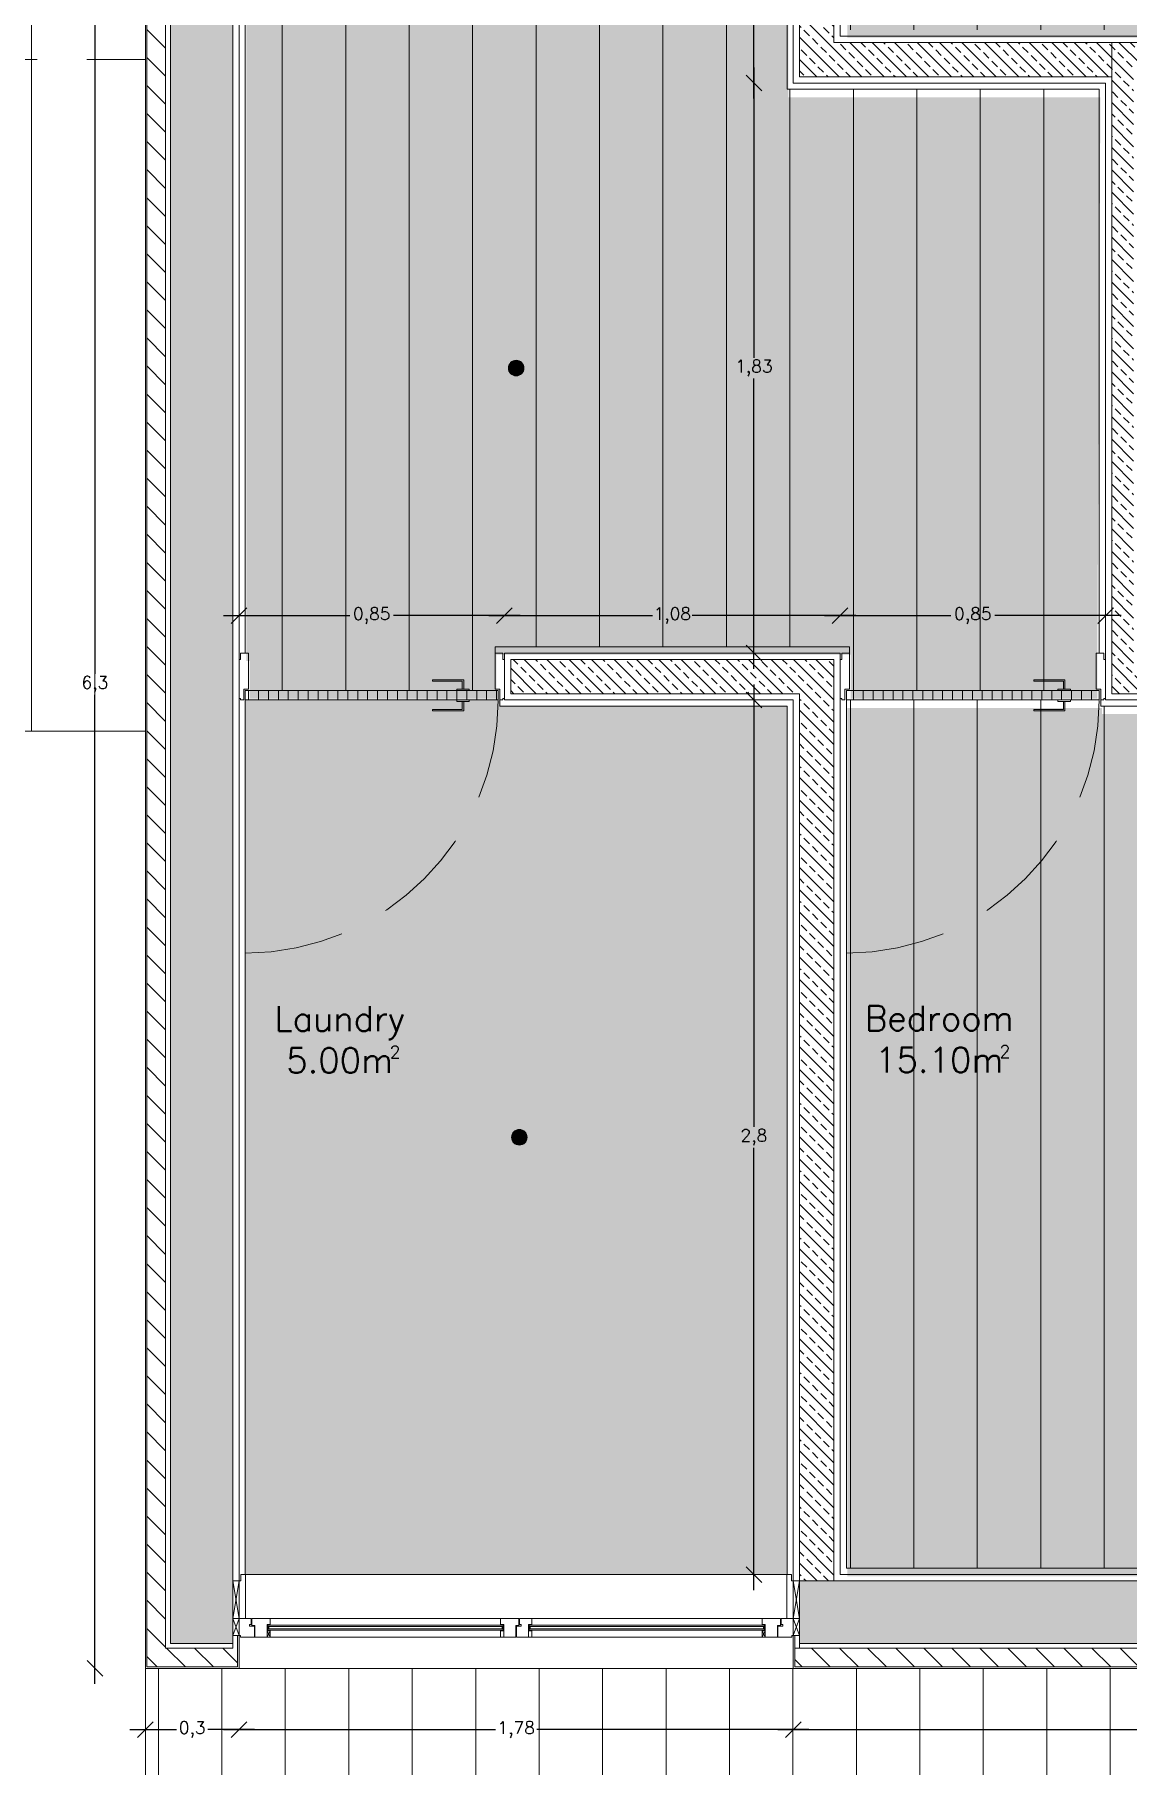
# Model space of a CAD drawing. Header units: inches. Extents: x 23 to 96, y 10 to 141.
# Drawn here: x 62.87 to 66.37, y 41.4 to 46.94 of the extents above; entities that cross this region are included whole.
import ezdxf

# ---------------------------------------------------------------- set-up
doc = ezdxf.new("R2010")
doc.units = ezdxf.units.IN
doc.header["$MEASUREMENT"] = 0
doc.linetypes.add('HIDDEN2', pattern=[4.7625, 3.175, -1.5875])
for name, color, linetype, lineweight in [('Cut', 2, 'Continuous', 5), ('Dimensions', 4, 'Continuous', 0), ('Dotted', 4, 'HIDDEN2', 0), ('Hatch Isolation', 3, 'Continuous', 0), ('Hatch Resistent stratum', 4, 'Continuous', 0), ('Hatch Wood door', 4, 'Continuous', 0), ('Hatch Wood pavement', 254, 'Continuous', 0), ('Legends', 7, 'Continuous', 0), ('Light points', 6, 'Continuous', 0), ('View in first plane', 250, 'Continuous', 0), ('View in second plane', 253, 'Continuous', 0)]:
    doc.layers.add(name, color=color, linetype=linetype, lineweight=lineweight)
doc.layers.add('Hatch solid 1', color=254, linetype='Continuous', lineweight=0, true_color=0xe8e8e8)
doc.layers.add('Hatch solid 2', color=254, linetype='Continuous', lineweight=0, true_color=0xe8e8e8)
doc.styles.add('texto', font='txt.shx')
doc.dimstyles.new('André 1 50', dxfattribs={"dimtxt": 0.04, "dimasz": 0.05, "dimexe": 0.05, "dimexo": 0.05, "dimgap": 0.01, "dimtad": 0, "dimtih": 1, "dimtoh": 1, "dimlfac": -1, "dimzin": 9, "dimtxsty": 'texto', "dimblk": 'OBLIQUE', "dimcen": 0.08, "dimdle": 0.05, "dimse1": 1, "dimse2": 1, "dimazin": 0, "dimtfac": 1, "dimtmove": 0, "dimatfit": 3, "dimldrblk": 'NONE', "dimfxl": 1, "dimarcsym": 0})
pattern_1 = [(90, (2001.59127, 508.12779), (-0.2032, 0), [])]
pattern_2 = [(315, (-81674.977936, -49956.717895), (0.035921024484, 0.035921024484), []), (315, (-81674.977936, -49956.753817), (0.035921024484, 0.035921024484), [0.0254, -0.0127])]
pattern_3 = [(135, (-81674.977936, -49956.717895), (-0.044901280605, -0.044901280605), [])]
pattern_4 = [(90, (-81674.977936, -49956.717895), (-0.03175, 0), [])]

# ---------------------------------------------------------------- blocks, each defined once
blk = doc.blocks.new('_Oblique')
at = {"color": 0, "linetype": 'ByBlock', "lineweight": -2}
blk.add_line((-0.5, -0.5), (0.5, 0.5), dxfattribs=at)
blk = doc.blocks.new('*D28')
at = {"layer": 'DEFPOINTS', "color": 0, "transparency": 16777216}
for p in [(63.2248, 48.0116), (63.0631, 41.7116), (63.2248, 41.7116)]:
    blk.add_point(p, dxfattribs=at)
at = {"layer": 'Dimensions', "color": 0, "lineweight": -2, "transparency": 16777216}
for p, q in [((63.0631, 48.0616), (63.0631, 44.8949)), ((63.0631, 41.6616), (63.0631, 44.8283))]:
    blk.add_line(p, q, dxfattribs=at)
at = {"layer": 'Dimensions', "color": 0, "lineweight": -2, "transparency": 16777216, "xscale": 0.05, "yscale": 0.05, "zscale": 0.05}
for p, rotation in [((63.0631, 48.0116), 90), ((63.0631, 41.7116), 270)]:
    blk.add_blockref('_Oblique', p, dxfattribs=dict(at, rotation=rotation))
at = {"layer": 'Dimensions', "color": 0, "transparency": 16777216, "insert": (63.0631, 44.8616), "char_height": 0.04, "attachment_point": 5, "style": 'texto'}
blk.add_mtext('6,3', dxfattribs=at)
blk = doc.blocks.new('_None')
blk = doc.blocks.new('*D29')
at = {"layer": 'DEFPOINTS', "color": 0, "transparency": 16777216}
for p in [(63.2248, 41.7116), (63.5248, 41.7116), (63.5248, 41.5157)]:
    blk.add_point(p, dxfattribs=at)
at = {"layer": 'Dimensions', "color": 0, "lineweight": -2, "transparency": 16777216}
for p, q in [((63.1748, 41.5157), (63.3248, 41.5157)), ((63.5748, 41.5157), (63.4248, 41.5157))]:
    blk.add_line(p, q, dxfattribs=at)
at = {"layer": 'Dimensions', "color": 0, "lineweight": -2, "transparency": 16777216, "xscale": 0.05, "yscale": 0.05, "zscale": 0.05, "rotation": 180}
blk.add_blockref('_Oblique', (63.2248, 41.5157), dxfattribs=at)
at = {"layer": 'Dimensions', "color": 0, "lineweight": -2, "transparency": 16777216, "xscale": 0.05, "yscale": 0.05, "zscale": 0.05}
blk.add_blockref('_Oblique', (63.5248, 41.5157), dxfattribs=at)
at = {"layer": 'Dimensions', "color": 0, "transparency": 16777216, "insert": (63.3748, 41.5157), "char_height": 0.04, "attachment_point": 5, "style": 'texto'}
blk.add_mtext('0,3', dxfattribs=at)
blk = doc.blocks.new('*D30')
at = {"layer": 'DEFPOINTS', "color": 0, "transparency": 16777216}
for p in [(63.5248, 41.7116), (65.2998, 41.7116), (65.2998, 41.5157)]:
    blk.add_point(p, dxfattribs=at)
at = {"layer": 'Dimensions', "color": 0, "lineweight": -2, "transparency": 16777216}
for p, q in [((63.4748, 41.5157), (64.3456, 41.5157)), ((65.3498, 41.5157), (64.479, 41.5157))]:
    blk.add_line(p, q, dxfattribs=at)
at = {"layer": 'Dimensions', "color": 0, "lineweight": -2, "transparency": 16777216, "xscale": 0.05, "yscale": 0.05, "zscale": 0.05, "rotation": 180}
blk.add_blockref('_Oblique', (63.5248, 41.5157), dxfattribs=at)
at = {"layer": 'Dimensions', "color": 0, "lineweight": -2, "transparency": 16777216, "xscale": 0.05, "yscale": 0.05, "zscale": 0.05}
blk.add_blockref('_Oblique', (65.2998, 41.5157), dxfattribs=at)
at = {"layer": 'Dimensions', "color": 0, "transparency": 16777216, "insert": (64.4123, 41.5157), "char_height": 0.04, "attachment_point": 5, "style": 'texto'}
blk.add_mtext('1,78', dxfattribs=at)
blk = doc.blocks.new('*D31')
at = {"layer": 'DEFPOINTS', "color": 0, "transparency": 16777216}
for p in [(65.2998, 41.7116), (70.5248, 41.7116), (70.5248, 41.5157)]:
    blk.add_point(p, dxfattribs=at)
at = {"layer": 'Dimensions', "color": 0, "lineweight": -2, "transparency": 16777216}
for p, q in [((65.2498, 41.5157), (67.839, 41.5157)), ((70.5748, 41.5157), (67.9856, 41.5157))]:
    blk.add_line(p, q, dxfattribs=at)
at = {"layer": 'Dimensions', "color": 0, "lineweight": -2, "transparency": 16777216, "xscale": 0.05, "yscale": 0.05, "zscale": 0.05, "rotation": 180}
blk.add_blockref('_Oblique', (65.2998, 41.5157), dxfattribs=at)
at = {"layer": 'Dimensions', "color": 0, "lineweight": -2, "transparency": 16777216, "xscale": 0.05, "yscale": 0.05, "zscale": 0.05}
blk.add_blockref('_Oblique', (70.5248, 41.5157), dxfattribs=at)
at = {"layer": 'Dimensions', "color": 0, "transparency": 16777216, "insert": (67.9123, 41.5157), "char_height": 0.04, "attachment_point": 5, "style": 'texto'}
blk.add_mtext('5,23', dxfattribs=at)
blk = doc.blocks.new('*D73')
at = {"layer": 'DEFPOINTS', "color": 0, "transparency": 16777216}
for p in [(65.2998, 49.9366), (65.1736, 46.7866), (65.2998, 46.7866)]:
    blk.add_point(p, dxfattribs=at)
at = {"layer": 'Dimensions', "color": 0, "lineweight": -2, "transparency": 16777216}
for p, q in [((65.1736, 49.9866), (65.1736, 48.3949)), ((65.1736, 46.7366), (65.1736, 48.3283))]:
    blk.add_line(p, q, dxfattribs=at)
at = {"layer": 'Dimensions', "color": 0, "lineweight": -2, "transparency": 16777216, "xscale": 0.05, "yscale": 0.05, "zscale": 0.05}
for p, rotation in [((65.1736, 49.9366), 90), ((65.1736, 46.7866), 270)]:
    blk.add_blockref('_Oblique', p, dxfattribs=dict(at, rotation=rotation))
at = {"layer": 'Dimensions', "color": 0, "transparency": 16777216, "insert": (65.1736, 48.3616), "char_height": 0.04, "attachment_point": 5, "style": 'texto'}
blk.add_mtext('3,15', dxfattribs=at)
blk = doc.blocks.new('*D74')
at = {"layer": 'DEFPOINTS', "color": 0, "transparency": 16777216}
for p in [(65.2998, 46.7866), (65.1736, 44.9616), (65.1736, 44.9616)]:
    blk.add_point(p, dxfattribs=at)
at = {"layer": 'Dimensions', "color": 0, "lineweight": -2, "transparency": 16777216}
for p, q in [((65.1736, 46.8366), (65.1736, 45.9074)), ((65.1736, 44.9116), (65.1736, 45.8408))]:
    blk.add_line(p, q, dxfattribs=at)
at = {"layer": 'Dimensions', "color": 0, "lineweight": -2, "transparency": 16777216, "xscale": 0.05, "yscale": 0.05, "zscale": 0.05}
for p, rotation in [((65.1736, 46.7866), 90), ((65.1736, 44.9616), 270)]:
    blk.add_blockref('_Oblique', p, dxfattribs=dict(at, rotation=rotation))
at = {"layer": 'Dimensions', "color": 0, "transparency": 16777216, "insert": (65.1736, 45.8741), "char_height": 0.04, "attachment_point": 5, "style": 'texto'}
blk.add_mtext('1,83', dxfattribs=at)
blk = doc.blocks.new('*D75')
at = {"layer": 'DEFPOINTS', "color": 0, "transparency": 16777216}
for p in [(65.2998, 44.8116), (65.1736, 42.0116), (65.2998, 42.0116)]:
    blk.add_point(p, dxfattribs=at)
at = {"layer": 'Dimensions', "color": 0, "lineweight": -2, "transparency": 16777216}
for p, q in [((65.1736, 44.8616), (65.1736, 43.4449)), ((65.1736, 41.9616), (65.1736, 43.3783))]:
    blk.add_line(p, q, dxfattribs=at)
at = {"layer": 'Dimensions', "color": 0, "lineweight": -2, "transparency": 16777216, "xscale": 0.05, "yscale": 0.05, "zscale": 0.05}
for p, rotation in [((65.1736, 44.8116), 90), ((65.1736, 42.0116), 270)]:
    blk.add_blockref('_Oblique', p, dxfattribs=dict(at, rotation=rotation))
at = {"layer": 'Dimensions', "color": 0, "transparency": 16777216, "insert": (65.1736, 43.4116), "char_height": 0.04, "attachment_point": 5, "style": 'texto'}
blk.add_mtext('2,8', dxfattribs=at)
blk = doc.blocks.new('*D76')
at = {"layer": 'DEFPOINTS', "color": 0, "transparency": 16777216}
for p in [(64.3748, 45.0818), (64.3748, 44.9616), (65.4498, 44.9616)]:
    blk.add_point(p, dxfattribs=at)
at = {"layer": 'Dimensions', "color": 0, "lineweight": -2, "transparency": 16777216}
for p, q in [((64.3248, 45.0818), (64.849, 45.0818)), ((65.4998, 45.0818), (64.9756, 45.0818))]:
    blk.add_line(p, q, dxfattribs=at)
at = {"layer": 'Dimensions', "color": 0, "lineweight": -2, "transparency": 16777216, "xscale": 0.05, "yscale": 0.05, "zscale": 0.05, "rotation": 180}
blk.add_blockref('_Oblique', (64.3748, 45.0818), dxfattribs=at)
at = {"layer": 'Dimensions', "color": 0, "lineweight": -2, "transparency": 16777216, "xscale": 0.05, "yscale": 0.05, "zscale": 0.05}
blk.add_blockref('_Oblique', (65.4498, 45.0818), dxfattribs=at)
at = {"layer": 'Dimensions', "color": 0, "transparency": 16777216, "insert": (64.9123, 45.0818), "char_height": 0.04, "attachment_point": 5, "style": 'texto'}
blk.add_mtext('1,08', dxfattribs=at)
blk = doc.blocks.new('*D77')
at = {"layer": 'DEFPOINTS', "color": 0, "transparency": 16777216}
for p in [(63.5248, 45.0818), (63.5248, 44.9616), (64.3748, 44.9616)]:
    blk.add_point(p, dxfattribs=at)
at = {"layer": 'Dimensions', "color": 0, "lineweight": -2, "transparency": 16777216}
for p, q in [((63.4748, 45.0818), (63.8798, 45.0818)), ((64.4248, 45.0818), (64.0198, 45.0818))]:
    blk.add_line(p, q, dxfattribs=at)
at = {"layer": 'Dimensions', "color": 0, "lineweight": -2, "transparency": 16777216, "xscale": 0.05, "yscale": 0.05, "zscale": 0.05, "rotation": 180}
blk.add_blockref('_Oblique', (63.5248, 45.0818), dxfattribs=at)
at = {"layer": 'Dimensions', "color": 0, "lineweight": -2, "transparency": 16777216, "xscale": 0.05, "yscale": 0.05, "zscale": 0.05}
blk.add_blockref('_Oblique', (64.3748, 45.0818), dxfattribs=at)
at = {"layer": 'Dimensions', "color": 0, "transparency": 16777216, "insert": (63.9498, 45.0818), "char_height": 0.04, "attachment_point": 5, "style": 'texto'}
blk.add_mtext('0,85', dxfattribs=at)
blk = doc.blocks.new('*D78')
at = {"layer": 'DEFPOINTS', "color": 0, "transparency": 16777216}
for p in [(66.2998, 45.0818), (65.4498, 44.9616), (66.2998, 44.9616)]:
    blk.add_point(p, dxfattribs=at)
at = {"layer": 'Dimensions', "color": 0, "lineweight": -2, "transparency": 16777216}
for p, q in [((65.3998, 45.0818), (65.8048, 45.0818)), ((66.3498, 45.0818), (65.9448, 45.0818))]:
    blk.add_line(p, q, dxfattribs=at)
at = {"layer": 'Dimensions', "color": 0, "lineweight": -2, "transparency": 16777216, "xscale": 0.05, "yscale": 0.05, "zscale": 0.05, "rotation": 180}
blk.add_blockref('_Oblique', (65.4498, 45.0818), dxfattribs=at)
at = {"layer": 'Dimensions', "color": 0, "lineweight": -2, "transparency": 16777216, "xscale": 0.05, "yscale": 0.05, "zscale": 0.05}
blk.add_blockref('_Oblique', (66.2998, 45.0818), dxfattribs=at)
at = {"layer": 'Dimensions', "color": 0, "transparency": 16777216, "insert": (65.8748, 45.0818), "char_height": 0.04, "attachment_point": 5, "style": 'texto'}
blk.add_mtext('0,85', dxfattribs=at)

msp = doc.modelspace()

# ---------------------------------------------------------------- hatches: boundary and pattern name
at = {"layer": 'Hatch Isolation', "ltscale": 0.0125}
h = msp.add_hatch(dxfattribs=at)
h.set_pattern_fill('ANSI31', color=256, scale=0.02, angle=90, style=0)
h.set_pattern_definition(pattern_3)
h.paths.add_polyline_path([(63.2898, 48.0066), (63.2298, 48.0066), (63.2298, 41.7166), (63.5198, 41.7166), (63.5198, 41.8166), (63.5048, 41.8166), (63.5048, 41.7766), (63.2898, 41.7766)])
h = msp.add_hatch(dxfattribs=at)
h.set_pattern_fill('ANSI31', color=256, scale=0.02, angle=90, style=0)
h.set_pattern_definition(pattern_3)
h.paths.add_polyline_path([(70.5198, 42.0066), (70.4198, 42.0066), (70.4198, 41.9916), (70.4598, 41.9916), (70.4598, 41.7766), (65.3048, 41.7766), (65.3048, 41.7166), (70.5198, 41.7166)])
at = {"layer": 'Hatch Resistent stratum', "ltscale": 0.05}
h = msp.add_hatch(dxfattribs=at)
h.set_pattern_fill('ANSI33', color=256, scale=0.008, angle=-90, style=0)
h.set_pattern_definition(pattern_2)
h.paths.add_polyline_path([(65.4298, 49.9166), (65.3198, 49.9166), (65.3198, 46.8066), (66.3198, 46.8066), (66.3198, 46.9166), (65.4298, 46.9166)])
h = msp.add_hatch(dxfattribs=at)
h.set_pattern_fill('ANSI33', color=256, scale=0.008, angle=-90, style=0)
h.set_pattern_definition(pattern_2)
h.paths.add_polyline_path([(63.5048, 47.9916), (63.3298, 47.9916), (63.3048, 47.9916), (63.3048, 41.7916), (63.5048, 41.7916)])
h = msp.add_hatch(dxfattribs=at)
h.set_pattern_fill('ANSI33', color=256, scale=0.008, angle=-90, style=0)
h.set_pattern_definition(pattern_2)
h.paths.add_polyline_path([(67.2998, 46.9166), (66.3198, 46.9166), (66.3198, 46.8066), (66.3198, 44.8316), (67.2998, 44.8316), (67.2998, 44.9016), (66.3898, 44.9016), (66.3898, 46.8466), (67.2998, 46.8466)])
h = msp.add_hatch(dxfattribs=at)
h.set_pattern_fill('ANSI33', color=256, scale=0.008, angle=-90, style=0)
h.set_pattern_definition(pattern_2)
h.paths.add_polyline_path([(65.4298, 44.9416), (64.3948, 44.9416), (64.3948, 44.8316), (65.3198, 44.8316), (65.3198, 41.9916), (65.4298, 41.9916)])
h = msp.add_hatch(dxfattribs=at)
h.set_pattern_fill('ANSI33', color=256, scale=0.008, angle=-90, style=0)
h.set_pattern_definition(pattern_2)
h.paths.add_polyline_path([(70.4448, 41.9916), (65.3198, 41.9916), (65.3198, 41.7916), (70.4448, 41.7916)])
at = {"layer": 'Hatch solid 1'}
h = msp.add_hatch(color=256, dxfattribs=at)
edge = h.paths.add_edge_path()
edge.add_line((62.2084, 52.9763), (62.2084, 52.9963))
edge.add_line((62.2084, 52.9963), (62.2084, 52.9863))
edge.add_line((62.2084, 52.9863), (62.2084, 53.0063))
edge.add_line((62.2084, 53.0063), (63.5484, 53.0063))
edge.add_line((63.5484, 53.0063), (63.5484, 52.6659))
edge.add_line((63.5484, 52.6659), (63.5284, 52.6659))
edge.add_line((63.5284, 52.6659), (63.5284, 48.0067))
edge.add_line((63.5284, 48.0067), (63.5484, 48.0067))
edge.add_line((63.5484, 48.0067), (63.5484, 44.9363))
edge.add_line((63.5484, 44.9363), (63.5584, 44.9363))
edge.add_line((63.5584, 44.9363), (63.5584, 44.8163))
edge.add_line((63.5584, 44.8163), (64.3484, 44.8163))
edge.add_line((64.3484, 44.8163), (64.3484, 44.9363))
edge.add_line((64.3484, 44.9363), (64.3484, 44.9563))
edge.add_line((64.3484, 44.9563), (65.4834, 44.9563))
edge.add_line((65.4834, 44.9563), (65.4834, 44.9363))
edge.add_line((65.4834, 44.9363), (65.4834, 44.8163))
edge.add_line((65.4834, 44.8163), (66.2734, 44.8163))
edge.add_line((66.2734, 44.8163), (66.2734, 44.9363))
edge.add_line((66.2734, 44.9363), (66.2834, 46.7413))
edge.add_line((66.2834, 46.7413), (65.2834, 46.7413))
edge.add_line((65.2834, 46.7413), (65.2834, 49.9313))
edge.add_line((65.2834, 49.9313), (65.4834, 49.9313))
edge.add_line((65.4834, 49.9313), (65.4834, 49.9113))
edge.add_line((65.4834, 49.9113), (65.4834, 49.7913))
edge.add_line((65.4834, 49.7913), (66.2734, 49.7913))
edge.add_line((66.2734, 49.7913), (66.2734, 49.9313))
edge.add_line((66.2734, 49.9313), (66.3034, 49.9313))
edge.add_line((66.3034, 49.9313), (66.4584, 49.9313))
edge.add_line((66.4584, 49.9313), (66.4584, 50.7413))
edge.add_line((66.4584, 50.7413), (66.3034, 50.7413))
edge.add_line((66.3034, 50.7413), (66.2834, 50.7413))
edge.add_line((66.2834, 50.7413), (66.2834, 51.7613))
edge.add_line((66.2834, 51.7613), (66.2734, 51.7613))
edge.add_line((66.2734, 51.7613), (66.2734, 51.8813))
edge.add_line((66.2734, 51.8813), (65.4834, 51.8813))
edge.add_line((65.4834, 51.8813), (65.4834, 51.7613))
edge.add_line((65.4834, 51.7613), (65.4834, 51.7413))
edge.add_line((65.4834, 51.7413), (65.2834, 51.7413))
edge.add_line((65.2834, 51.7413), (65.2834, 54.6688))
edge.add_line((65.2834, 54.6688), (62.2484, 54.6661))
edge.add_line((62.2484, 54.6661), (62.2284, 54.6661))
edge.add_line((62.2284, 54.6661), (62.2284, 54.6663))
edge.add_line((62.2284, 54.6663), (62.1934, 54.6663))
edge.add_line((62.1934, 54.6663), (62.1934, 54.9113))
edge.add_line((62.1934, 54.9113), (62.0934, 54.9113))
edge.add_line((62.0934, 54.9113), (62.0934, 54.8713))
edge.add_line((62.0934, 54.8713), (61.9934, 54.8713))
edge.add_line((61.9934, 54.8713), (61.9934, 54.8813))
edge.add_line((61.9934, 54.8813), (62.0834, 54.8813))
edge.add_line((62.0834, 54.8813), (62.0834, 54.9113))
edge.add_line((62.0834, 54.9113), (61.3634, 54.9113))
edge.add_line((61.3634, 54.9113), (61.3634, 54.6663))
edge.add_line((61.3634, 54.6663), (61.3134, 54.6663))
edge.add_line((61.3134, 54.6663), (61.1434, 54.6663))
edge.add_line((61.1434, 54.6663), (61.0934, 54.6663))
edge.add_line((61.0934, 54.6663), (61.0934, 54.9113))
edge.add_line((61.0934, 54.9113), (60.3734, 54.9113))
edge.add_line((60.3734, 54.9113), (60.3734, 54.8813))
edge.add_line((60.3734, 54.8813), (60.4634, 54.8813))
edge.add_line((60.4634, 54.8813), (60.4634, 54.8713))
edge.add_line((60.4634, 54.8713), (60.3634, 54.8713))
edge.add_line((60.3634, 54.8713), (60.3634, 54.9113))
edge.add_line((60.3634, 54.9113), (60.2634, 54.9113))
edge.add_line((60.2634, 54.9113), (60.2634, 54.6663))
edge.add_line((60.2634, 54.6663), (60.2134, 54.6663))
edge.add_line((60.2134, 54.6663), (57.8284, 54.6663))
edge.add_line((57.8284, 54.6663), (57.8284, 54.6663))
edge.add_line((57.8284, 54.6663), (56.6284, 54.6663))
edge.add_line((56.6284, 54.6663), (52.4634, 54.6659))
edge.add_line((52.4634, 54.6659), (50.3034, 54.6672))
edge.add_line((50.3034, 54.6672), (47.2784, 54.6661))
edge.add_line((47.2784, 54.6661), (47.2784, 54.666))
edge.add_line((47.2784, 54.666), (47.2784, 54.6663))
edge.add_line((47.2784, 54.6663), (44.5284, 54.6663))
edge.add_line((44.5284, 54.6663), (44.5284, 54.6659))
edge.add_line((44.5284, 54.6659), (44.5284, 47.9863))
edge.add_line((44.5284, 47.9863), (50.2834, 47.9863))
edge.add_line((50.2834, 47.9863), (50.2834, 53.0063))
edge.add_line((50.2834, 53.0063), (51.4734, 53.0063))
edge.add_line((51.4734, 53.0063), (51.4734, 52.9863))
edge.add_line((51.4734, 52.9863), (51.4734, 52.8313))
edge.add_line((51.4734, 52.8313), (52.2834, 52.8313))
edge.add_line((52.2834, 52.8313), (52.2834, 52.8363))
edge.add_line((52.2834, 52.8363), (52.2834, 52.9863))
edge.add_line((52.2834, 52.9863), (52.2834, 53.0067))
edge.add_line((52.2834, 53.0067), (52.4734, 53.0067))
edge.add_line((52.4734, 53.0067), (52.4734, 49.7663))
edge.add_line((52.4734, 49.7663), (52.4534, 49.7663))
edge.add_line((52.4534, 49.7663), (52.2984, 49.7663))
edge.add_line((52.2984, 49.7663), (52.2984, 48.9563))
edge.add_line((52.2984, 48.9563), (52.4738, 48.9563))
edge.add_line((52.4738, 48.9563), (52.4738, 48.7863))
edge.add_line((52.4738, 48.7863), (50.2834, 48.7863))
edge.add_line((50.2834, 48.7863), (50.2834, 47.9863))
edge.add_line((50.2834, 47.9863), (59.8784, 47.9863))
edge.add_line((59.8784, 47.9863), (59.8784, 48.3113))
edge.add_line((59.8784, 48.3113), (59.7725, 48.3113))
edge.add_line((59.7725, 48.3113), (59.6805, 48.3113))
edge.add_arc((59.6905, 48.3113), 0.01, 90, 180, ccw=False)
edge.add_line((59.6905, 48.3213), (59.7545, 48.3213))
edge.add_arc((59.7545, 48.3313), 0.01, 270, 360)
edge.add_line((59.7645, 48.3313), (59.7645, 48.4513))
edge.add_line((59.7645, 48.4513), (59.7545, 48.4513))
edge.add_arc((59.7545, 48.4413), 0.01, 0, 90, ccw=False)
edge.add_line((59.7645, 48.4413), (59.7725, 48.4613))
edge.add_line((59.7725, 48.4613), (59.8784, 48.4613))
edge.add_line((59.8784, 48.4613), (59.8784, 48.7663))
edge.add_line((59.8784, 48.7663), (58.6084, 48.7663))
edge.add_line((58.6084, 48.7663), (58.6084, 48.9563))
edge.add_line((58.6084, 48.9563), (58.6284, 48.9563))
edge.add_line((58.6284, 48.9563), (58.6484, 48.956))
edge.add_line((58.6484, 48.956), (61.1285, 48.956))
edge.add_line((61.1285, 48.956), (61.1284, 49.2363))
edge.add_line((61.1284, 49.2363), (62.2114, 49.2363))
edge.add_line((62.2114, 49.2363), (62.2084, 52.9763))
h.paths.add_polyline_path([(57.5284, 48.7863), (57.5284, 48.7864), (57.2084, 48.7864), (57.2084, 48.7863), (56.6284, 48.7863), (56.6284, 52.9863), (57.2084, 52.9863), (57.2084, 53.0063), (57.5284, 53.0063), (57.5284, 52.9863)], flags=16)
at = {"layer": 'Hatch solid 1', "ltscale": 0.02}
h = msp.add_hatch(color=256, dxfattribs=at)
h.paths.add_polyline_path([(70.2284, 49.7413), (66.2884, 49.7413), (66.2884, 49.7613), (65.4734, 49.7613), (65.4734, 46.9313), (70.2284, 46.9313), (70.2284, 46.9317)])
h.paths.add_polyline_path([(70.2284, 44.7659), (70.2084, 44.7659), (70.2084, 44.7863), (70.2084, 44.9413), (69.3984, 44.9413), (69.3984, 44.7863), (69.3984, 44.7663), (66.2884, 44.7663), (66.2884, 44.7863), (65.4734, 44.7863), (65.4734, 42.0067), (70.2284, 42.0067)])
h.paths.add_polyline_path([(70.2284, 54.6663), (65.4734, 54.6663), (65.4734, 51.9113), (66.2884, 51.9113), (66.2884, 51.9313), (70.2284, 51.9313), (70.2284, 51.9317)])
at = {"layer": 'Hatch solid 2', "ltscale": 0.02}
msp.add_hatch(color=256, dxfattribs=at).paths.add_polyline_path([(65.2798, 44.7916), (64.3598, 44.7916), (64.3598, 44.8116), (63.5448, 44.8116), (63.5448, 42.0116), (63.5452, 42.0116), (65.2798, 42.0116)])
at = {"layer": 'Hatch Wood door', "ltscale": 0.02}
h = msp.add_hatch(dxfattribs=at)
h.set_pattern_fill('ANSI31', color=256, scale=0.01, angle=45, style=0)
h.set_pattern_definition(pattern_4)
h.paths.add_polyline_path([(64.3548, 44.8416), (63.5448, 44.8416), (63.5448, 44.8116), (64.3548, 44.8116)])
h = msp.add_hatch(dxfattribs=at)
h.set_pattern_fill('ANSI31', color=256, scale=0.01, angle=45, style=0)
h.set_pattern_definition(pattern_4)
h.paths.add_polyline_path([(66.2798, 44.8416), (65.4698, 44.8416), (65.4698, 44.8116), (66.2798, 44.8116)])
at = {"layer": 'Hatch Wood pavement', "ltscale": 0.02}
h = msp.add_hatch(dxfattribs=at)
h.set_pattern_fill('ANSI31', color=256, scale=0.064, angle=45, style=0)
h.set_pattern_definition(pattern_1)
h.paths.add_polyline_path([(63.2248, 47.7116), (62.5248, 47.7116), (62.2248, 47.7116), (52.4498, 47.7116), (52.4498, 45.9916), (37.5048, 45.9916), (37.5048, 48.8316), (44.2248, 48.8316), (44.2248, 54.7116), (42.2248, 54.7116), (39.2248, 54.7116), (39.2248, 55.0116), (36.2248, 55.0116), (36.2248, 44.7116), (63.2248, 44.7116)])
h = msp.add_hatch(dxfattribs=at)
h.set_pattern_fill('ANSI31', color=256, scale=0.064, angle=45, style=0)
h.set_pattern_definition([(90, (-30.01201, -8.7079), (-0.2032, 0), [])])
edge = h.paths.add_edge_path()
edge.add_line((62.2048, 52.9916), (62.2048, 53.0115))
edge.add_line((62.2048, 53.0115), (62.2048, 53.0116))
edge.add_line((62.2048, 53.0116), (62.2048, 53.0316))
edge.add_line((62.2048, 53.0316), (63.5448, 53.0316))
edge.add_line((63.5448, 53.0316), (63.5448, 52.6912))
edge.add_line((63.5448, 52.6912), (63.5248, 52.6912))
edge.add_line((63.5248, 52.6912), (63.5248, 48.032))
edge.add_line((63.5248, 48.032), (63.5448, 48.032))
edge.add_line((63.5448, 48.032), (63.5448, 44.9616))
edge.add_line((63.5448, 44.9616), (63.5548, 44.9616))
edge.add_line((63.5548, 44.9616), (63.5548, 44.8416))
edge.add_line((63.5548, 44.8416), (64.3448, 44.8416))
edge.add_line((64.3448, 44.8416), (64.3448, 44.9616))
edge.add_line((64.3448, 44.9616), (64.3448, 44.9816))
edge.add_line((64.3448, 44.9816), (65.4798, 44.9816))
edge.add_line((65.4798, 44.9816), (65.4798, 44.9616))
edge.add_line((65.4798, 44.9616), (65.4798, 44.8416))
edge.add_line((65.4798, 44.8416), (66.2698, 44.8416))
edge.add_line((66.2698, 44.8416), (66.2698, 44.9616))
edge.add_line((66.2698, 44.9616), (66.2798, 46.7666))
edge.add_line((66.2798, 46.7666), (65.2798, 46.7666))
edge.add_line((65.2798, 46.7666), (65.2798, 49.9566))
edge.add_line((65.2798, 49.9566), (65.4798, 49.9566))
edge.add_line((65.4798, 49.9566), (65.4798, 49.9366))
edge.add_line((65.4798, 49.9366), (65.4798, 49.8166))
edge.add_line((65.4798, 49.8166), (66.2698, 49.8166))
edge.add_line((66.2698, 49.8166), (66.2698, 49.9566))
edge.add_line((66.2698, 49.9566), (66.2998, 49.9566))
edge.add_line((66.2998, 49.9566), (66.4548, 49.9566))
edge.add_line((66.4548, 49.9566), (66.4548, 50.7666))
edge.add_line((66.4548, 50.7666), (66.2998, 50.7666))
edge.add_line((66.2998, 50.7666), (66.2798, 50.7666))
edge.add_line((66.2798, 50.7666), (66.2798, 51.7866))
edge.add_line((66.2798, 51.7866), (66.2698, 51.7866))
edge.add_line((66.2698, 51.7866), (66.2698, 51.9066))
edge.add_line((66.2698, 51.9066), (65.4798, 51.9066))
edge.add_line((65.4798, 51.9066), (65.4798, 51.7866))
edge.add_line((65.4798, 51.7866), (65.4798, 51.7666))
edge.add_line((65.4798, 51.7666), (65.2798, 51.7666))
edge.add_line((65.2798, 51.7666), (65.2798, 54.693))
edge.add_line((65.2798, 54.693), (62.2448, 54.693))
edge.add_line((62.2448, 54.693), (62.2248, 54.6924))
edge.add_line((62.2248, 54.6924), (62.2248, 54.6916))
edge.add_line((62.2248, 54.6916), (62.1898, 54.6916))
edge.add_line((62.1898, 54.6916), (62.1898, 54.9366))
edge.add_line((62.1898, 54.9366), (62.0898, 54.9366))
edge.add_line((62.0898, 54.9366), (62.0898, 54.8966))
edge.add_line((62.0898, 54.8966), (61.9898, 54.8966))
edge.add_line((61.9898, 54.8966), (61.9898, 54.9066))
edge.add_line((61.9898, 54.9066), (62.0798, 54.9066))
edge.add_line((62.0798, 54.9066), (62.0798, 54.9366))
edge.add_line((62.0798, 54.9366), (61.3598, 54.9366))
edge.add_line((61.3598, 54.9366), (61.3598, 54.6916))
edge.add_line((61.3598, 54.6916), (61.3098, 54.6916))
edge.add_line((61.3098, 54.6916), (61.1398, 54.6916))
edge.add_line((61.1398, 54.6916), (61.0898, 54.6916))
edge.add_line((61.0898, 54.6916), (61.0898, 54.9366))
edge.add_line((61.0898, 54.9366), (60.3698, 54.9366))
edge.add_line((60.3698, 54.9366), (60.3698, 54.9066))
edge.add_line((60.3698, 54.9066), (60.4598, 54.9066))
edge.add_line((60.4598, 54.9066), (60.4598, 54.8966))
edge.add_line((60.4598, 54.8966), (60.3598, 54.8966))
edge.add_line((60.3598, 54.8966), (60.3598, 54.9366))
edge.add_line((60.3598, 54.9366), (60.2598, 54.9366))
edge.add_line((60.2598, 54.9366), (60.2598, 54.6916))
edge.add_line((60.2598, 54.6916), (60.2098, 54.6916))
edge.add_line((60.2098, 54.6916), (57.8248, 54.6916))
edge.add_line((57.8248, 54.6916), (57.6161, 54.6916))
edge.add_line((57.6161, 54.6916), (56.6248, 54.6176))
edge.add_line((56.6248, 54.6176), (52.4598, 54.6916))
edge.add_line((52.4598, 54.6916), (50.2998, 54.6916))
edge.add_line((50.2998, 54.6916), (47.9971, 54.6916))
edge.add_line((47.9971, 54.6916), (47.7449, 54.6916))
edge.add_line((47.7449, 54.6916), (47.2748, 54.6916))
edge.add_line((47.2748, 54.6916), (44.5248, 54.6916))
edge.add_line((44.5248, 54.6916), (44.5248, 54.6912))
edge.add_line((44.5248, 54.6912), (44.5248, 48.0116))
edge.add_line((44.5248, 48.0116), (50.2798, 48.0116))
edge.add_line((50.2798, 48.0116), (50.2798, 53.0316))
edge.add_line((50.2798, 53.0316), (51.4698, 53.0316))
edge.add_line((51.4698, 53.0316), (51.4698, 53.0116))
edge.add_line((51.4698, 53.0116), (51.4698, 52.8566))
edge.add_line((51.4698, 52.8566), (52.2798, 52.8566))
edge.add_line((52.2798, 52.8566), (52.2798, 52.8616))
edge.add_line((52.2798, 52.8616), (52.2798, 53.0116))
edge.add_line((52.2798, 53.0116), (52.2798, 53.032))
edge.add_line((52.2798, 53.032), (52.4698, 53.032))
edge.add_line((52.4698, 53.032), (52.4698, 49.7916))
edge.add_line((52.4698, 49.7916), (52.4498, 49.7916))
edge.add_line((52.4498, 49.7916), (52.2948, 49.7916))
edge.add_line((52.2948, 49.7916), (52.2948, 48.9816))
edge.add_line((52.2948, 48.9816), (52.4702, 48.9816))
edge.add_line((52.4702, 48.9816), (52.4702, 48.8116))
edge.add_line((52.4702, 48.8116), (50.2998, 48.8116))
edge.add_line((50.2998, 48.8116), (50.2896, 48.0116))
edge.add_line((50.2896, 48.0116), (59.8748, 48.0116))
edge.add_line((59.8748, 48.0116), (59.8748, 48.3366))
edge.add_line((59.8748, 48.3366), (59.7689, 48.3366))
edge.add_line((59.7689, 48.3366), (59.6769, 48.3366))
edge.add_arc((59.6869, 48.3366), 0.01, 90, 180, ccw=False)
edge.add_line((59.6869, 48.3466), (59.7509, 48.3466))
edge.add_arc((59.7509, 48.3566), 0.01, 270, 360)
edge.add_line((59.7609, 48.3566), (59.7609, 48.4766))
edge.add_line((59.7609, 48.4766), (59.7509, 48.4766))
edge.add_arc((59.7509, 48.4666), 0.01, 0, 90, ccw=False)
edge.add_line((59.7609, 48.4666), (59.7689, 48.4866))
edge.add_line((59.7689, 48.4866), (59.8748, 48.4866))
edge.add_line((59.8748, 48.4866), (59.8748, 48.7916))
edge.add_line((59.8748, 48.7916), (58.6048, 48.7916))
edge.add_line((58.6048, 48.7916), (58.6048, 48.9816))
edge.add_line((58.6048, 48.9816), (58.6248, 49.2616))
edge.add_line((58.6248, 49.2616), (58.6448, 49.2616))
edge.add_line((58.6448, 49.2616), (61.1048, 49.2616))
edge.add_line((61.1048, 49.2616), (61.1248, 49.2616))
edge.add_line((61.1248, 49.2616), (62.2048, 49.2616))
edge.add_line((62.2048, 49.2616), (62.2048, 52.9916))
h.paths.add_polyline_path([(57.5448, 48.8116), (57.5448, 48.7916), (57.2048, 48.7916), (57.2048, 48.8116), (56.6248, 48.8116), (56.6248, 53.0116), (57.2048, 53.0116), (57.2048, 53.0316), (57.5448, 53.0316), (57.5448, 53.0116)], flags=16)
h = msp.add_hatch(dxfattribs=at)
h.set_pattern_fill('ANSI31', color=256, scale=0.064, angle=45, style=0)
h.set_pattern_definition([(90, (-79643.37506, -49429.11832), (-0.2032, 0), [])])
h.paths.add_polyline_path([(70.2248, 44.7912), (70.2048, 44.7912), (70.2048, 44.8116), (70.2048, 44.9666), (69.3948, 44.9666), (69.3948, 44.8116), (69.3948, 44.7916), (66.2848, 44.7916), (66.2848, 44.8116), (65.4698, 44.8116), (65.4698, 42.032), (70.2248, 42.032)])
h.paths.add_polyline_path([(70.2248, 49.7666), (66.2848, 49.7666), (66.2848, 49.7866), (65.4698, 49.7866), (65.4698, 46.9566), (70.2248, 46.9566), (70.2248, 46.957)])
h.paths.add_polyline_path([(70.2248, 54.6916), (65.4698, 54.6916), (65.4698, 51.9366), (66.2848, 51.9366), (66.2848, 51.9566), (70.2248, 51.9566), (70.2248, 51.957)])
h = msp.add_hatch(dxfattribs=at)
h.set_pattern_fill('ANSI31', color=256, scale=0.064, angle=45, style=0)
h.set_pattern_definition(pattern_1)
h.paths.add_polyline_path([(70.5248, 41.7116), (65.2998, 41.7116), (63.5248, 41.7116), (63.2248, 41.7116), (63.2248, 38.7116), (70.5248, 38.7116)])
at = {"layer": 'Light points'}
for points in [[(64.3873, 45.8741, 1), (64.4373, 45.8741, 1)], [(64.3975, 43.4116, 1), (64.4475, 43.4116, 1)]]:
    msp.add_hatch(color=256, dxfattribs=at).paths.add_polyline_path(points)

# ---------------------------------------------------------------- linework, layer by layer
at = {"layer": 'Cut'}
for p, q in [((65.2998, 49.9366), (65.2998, 46.7866)), ((65.4498, 49.9366), (65.4498, 46.9366)), ((65.3198, 49.9166), (65.3198, 46.8066)), ((65.4298, 49.9166), (65.4298, 46.9166)), ((63.2248, 41.7116), (63.2248, 48.0116)), ((63.2298, 41.7166), (63.2298, 48.0066)), ((63.2898, 41.7766), (63.2898, 48.0066)), ((63.3048, 41.7916), (63.3048, 47.9916)), ((63.5048, 41.7766), (63.5048, 48.0116)), ((63.5248, 41.9916), (63.5248, 48.0116)), ((70.2448, 46.9366), (65.4498, 46.9366)), ((70.2448, 46.9166), (65.4298, 46.9166)), ((66.3198, 46.8066), (66.3198, 46.9166)), ((66.2998, 46.7866), (65.2998, 46.7866)), ((66.3198, 46.8066), (65.3198, 46.8066)), ((66.2998, 46.7866), (66.2998, 44.8116)), ((66.3198, 46.8066), (66.3198, 44.8316)), ((63.5298, 44.9416), (63.5248, 44.9416)), ((63.5298, 44.9616), (63.5298, 44.9416)), ((63.5548, 44.9616), (63.5298, 44.9616)), ((63.5548, 44.9616), (63.5548, 44.8466)), ((64.3448, 44.9616), (64.3448, 44.8466)), ((64.3448, 44.9616), (64.3698, 44.9616)), ((64.3698, 44.9616), (64.3698, 44.9416)), ((64.3698, 44.9416), (64.3748, 44.9416)), ((64.3748, 44.8116), (64.3748, 44.9616)), ((65.4498, 44.9616), (64.3748, 44.9616)), ((64.3948, 44.8316), (64.3948, 44.9416)), ((65.4298, 44.9416), (64.3948, 44.9416)), ((65.4298, 44.9416), (65.4298, 41.9916)), ((65.4498, 44.9616), (65.4498, 42.0116)), ((65.4548, 44.9416), (65.4498, 44.9416)), ((65.4548, 44.9616), (65.4548, 44.9416)), ((65.4798, 44.9616), (65.4548, 44.9616)), ((65.4798, 44.9616), (65.4798, 44.8466)), ((66.2698, 44.9616), (66.2698, 44.8466)), ((66.2698, 44.9616), (66.2948, 44.9616)), ((66.2948, 44.9616), (66.2948, 44.9416)), ((66.2948, 44.9416), (66.2998, 44.9416)), ((63.5398, 44.8466), (63.5398, 44.8116)), ((63.5548, 44.8466), (63.5398, 44.8466)), ((64.3548, 44.8416), (63.5448, 44.8416)), ((63.5448, 44.8416), (63.5448, 44.8116)), ((64.3448, 44.8466), (64.3598, 44.8466)), ((64.3548, 44.8416), (64.3548, 44.8116)), ((64.3598, 44.8466), (64.3598, 44.8116)), ((65.3198, 44.8316), (64.3948, 44.8316)), ((65.3198, 44.8316), (65.3198, 41.9916)), ((65.4648, 44.8466), (65.4648, 44.8116)), ((65.4798, 44.8466), (65.4648, 44.8466)), ((66.2798, 44.8416), (65.4698, 44.8416)), ((65.4698, 44.8416), (65.4698, 44.8116)), ((66.2698, 44.8466), (66.2848, 44.8466)), ((66.2798, 44.8416), (66.2798, 44.8116)), ((66.2798, 44.8416), (66.2798, 44.8116)), ((66.2848, 44.8466), (66.2848, 44.8116)), ((66.3198, 44.8316), (69.3748, 44.8316)), ((63.5248, 44.8166), (63.5298, 44.8166)), ((63.5298, 44.8116), (63.5298, 44.8166)), ((63.5298, 44.8116), (63.5398, 44.8116)), ((64.3548, 44.8116), (63.5448, 44.8116)), ((64.3698, 44.8116), (64.3598, 44.8116)), ((64.3698, 44.8116), (64.3698, 44.8166)), ((64.3748, 44.8166), (64.3698, 44.8166)), ((65.2998, 44.8116), (64.3748, 44.8116)), ((65.2998, 44.8116), (65.2998, 41.9916)), ((65.4498, 44.8166), (65.4548, 44.8166)), ((65.4548, 44.8166), (65.4548, 44.8116)), ((65.4548, 44.8116), (65.4648, 44.8116)), ((66.2798, 44.8116), (65.4698, 44.8116)), ((66.2948, 44.8116), (66.2848, 44.8116)), ((66.2948, 44.8166), (66.2948, 44.8116)), ((66.2998, 44.8166), (66.2948, 44.8166)), ((66.2998, 44.8116), (69.3748, 44.8116)), ((63.5302, 41.9916), (63.5302, 42.0116)), ((63.5452, 42.0116), (63.5302, 42.0116)), ((63.5452, 41.8716), (63.5452, 42.0116)), ((65.2794, 41.8716), (65.2794, 42.0116)), ((65.2794, 42.0116), (65.2944, 42.0116)), ((65.2944, 41.9916), (65.2944, 42.0116)), ((70.2448, 42.0116), (65.4498, 42.0116)), ((63.5302, 41.9916), (63.5048, 41.9916)), ((63.5048, 41.8716), (63.5248, 41.9916)), ((63.5248, 41.8716), (63.5048, 41.9916)), ((63.5248, 41.9916), (63.5248, 41.8716)), ((65.2944, 41.9916), (65.3198, 41.9916)), ((70.4598, 41.9916), (65.2998, 41.9916)), ((65.2998, 41.9916), (65.2998, 41.8716)), ((65.3198, 41.8716), (65.2998, 41.9916)), ((65.2998, 41.8716), (65.3198, 41.9916)), ((65.3198, 41.9916), (65.3198, 41.7766)), ((63.5248, 41.8716), (63.5048, 41.8716)), ((63.5248, 41.8166), (63.5048, 41.8716)), ((63.5048, 41.8166), (63.5248, 41.8716)), ((63.5248, 41.8166), (63.5248, 41.8716)), ((63.5248, 41.8716), (63.5638, 41.8716)), ((63.5588, 41.8466), (63.5588, 41.8516)), ((63.5638, 41.8516), (63.5588, 41.8516)), ((63.5738, 41.8466), (63.5588, 41.8466)), ((63.5638, 41.8516), (63.5638, 41.8716)), ((63.6248, 41.8716), (63.5658, 41.8716)), ((63.5658, 41.8486), (63.5658, 41.8716)), ((63.5758, 41.8486), (63.5658, 41.8486)), ((63.5738, 41.8116), (63.5738, 41.8466)), ((63.5758, 41.8116), (63.5758, 41.8486)), ((63.6148, 41.8516), (63.6148, 41.8316)), ((63.6148, 41.8516), (63.6248, 41.8516)), ((63.6148, 41.8316), (63.6148, 41.8116)), ((63.6248, 41.8316), (63.6148, 41.8316)), ((63.6248, 41.8116), (63.6148, 41.8316)), ((63.6248, 41.8316), (63.6148, 41.8116)), ((63.6168, 41.8496), (63.6168, 41.8336)), ((63.6168, 41.8496), (64.3703, 41.8496)), ((63.6168, 41.8456), (64.3703, 41.8456)), ((63.6168, 41.8376), (64.3703, 41.8376)), ((63.6168, 41.8336), (64.3703, 41.8336)), ((63.6198, 41.8376), (63.6198, 41.8456)), ((63.6248, 41.8516), (63.6248, 41.8716)), ((63.6248, 41.8116), (63.6248, 41.8316)), ((64.3623, 41.8716), (64.4213, 41.8716)), ((64.3623, 41.8516), (64.3623, 41.8716)), ((64.3723, 41.8516), (64.3623, 41.8516)), ((64.3623, 41.8116), (64.3623, 41.8316)), ((64.3623, 41.8316), (64.3723, 41.8316)), ((64.3673, 41.8376), (64.3673, 41.8456)), ((64.3703, 41.8496), (64.3703, 41.8336)), ((64.3723, 41.8516), (64.3723, 41.8316)), ((64.3723, 41.8316), (64.3723, 41.8116)), ((64.4113, 41.8116), (64.4113, 41.8486)), ((64.4113, 41.8486), (64.4213, 41.8486)), ((64.4133, 41.8116), (64.4133, 41.8466)), ((64.4133, 41.8466), (64.4283, 41.8466)), ((64.4213, 41.8486), (64.4213, 41.8716)), ((64.4233, 41.8516), (64.4233, 41.8716)), ((64.4623, 41.8716), (64.4233, 41.8716)), ((64.4233, 41.8516), (64.4283, 41.8516)), ((64.4283, 41.8466), (64.4283, 41.8516)), ((64.4523, 41.8316), (64.4523, 41.8516)), ((64.4523, 41.8516), (64.4623, 41.8516)), ((64.4523, 41.8316), (64.4623, 41.8316)), ((64.4523, 41.8316), (64.4523, 41.8116)), ((64.4543, 41.8496), (65.2078, 41.8496)), ((64.4543, 41.8496), (64.4543, 41.8336)), ((64.4543, 41.8456), (65.2078, 41.8456)), ((64.4543, 41.8376), (65.2078, 41.8376)), ((64.4543, 41.8336), (65.2078, 41.8336)), ((64.4573, 41.8376), (64.4573, 41.8456)), ((64.4623, 41.8516), (64.4623, 41.8716)), ((64.4623, 41.8116), (64.4623, 41.8316)), ((65.1998, 41.8716), (65.2588, 41.8716)), ((65.1998, 41.8516), (65.1998, 41.8716)), ((65.2098, 41.8516), (65.1998, 41.8516)), ((65.1998, 41.8116), (65.1998, 41.8316)), ((65.1998, 41.8316), (65.2098, 41.8316)), ((65.1998, 41.8116), (65.2098, 41.8316)), ((65.1998, 41.8316), (65.2098, 41.8116)), ((65.2048, 41.8376), (65.2048, 41.8456)), ((65.2078, 41.8496), (65.2078, 41.8336)), ((65.2098, 41.8516), (65.2098, 41.8316)), ((65.2098, 41.8316), (65.2098, 41.8116)), ((65.2488, 41.8116), (65.2488, 41.8486)), ((65.2488, 41.8486), (65.2588, 41.8486)), ((65.2508, 41.8116), (65.2508, 41.8466)), ((65.2508, 41.8466), (65.2658, 41.8466)), ((65.2588, 41.8486), (65.2588, 41.8716)), ((65.2608, 41.8516), (65.2608, 41.8716)), ((65.2998, 41.8716), (65.2608, 41.8716)), ((65.2608, 41.8516), (65.2658, 41.8516)), ((65.2658, 41.8466), (65.2658, 41.8516)), ((65.2998, 41.8166), (65.2998, 41.8716)), ((65.2998, 41.8716), (65.3198, 41.8716)), ((65.2998, 41.8166), (65.3198, 41.8716)), ((65.3198, 41.8166), (65.2998, 41.8716)), ((63.5048, 41.7766), (63.2898, 41.7766)), ((63.5048, 41.7916), (63.3048, 41.7916)), ((63.5248, 41.8166), (63.5048, 41.8166)), ((63.5198, 41.7166), (63.5198, 41.8166)), ((63.5248, 41.7116), (63.5248, 41.8166)), ((63.5298, 41.8166), (63.5248, 41.8166)), ((63.5298, 41.8116), (63.5298, 41.8166)), ((63.5738, 41.8116), (63.5298, 41.8116)), ((63.6148, 41.8116), (63.5758, 41.8116)), ((63.6148, 41.8116), (63.6248, 41.8116)), ((64.3723, 41.8116), (64.3623, 41.8116)), ((64.3723, 41.8116), (64.4113, 41.8116)), ((64.4133, 41.8116), (64.4623, 41.8116)), ((65.2098, 41.8116), (65.1998, 41.8116)), ((65.2098, 41.8116), (65.2488, 41.8116)), ((65.2508, 41.8116), (65.2948, 41.8116)), ((65.2948, 41.8166), (65.2998, 41.8166)), ((65.2948, 41.8116), (65.2948, 41.8166)), ((65.2998, 41.7116), (65.2998, 41.8166)), ((65.2998, 41.8166), (65.3198, 41.8166)), ((65.3048, 41.7166), (65.3048, 41.8166)), ((70.4598, 41.7766), (65.3048, 41.7766)), ((70.4448, 41.7916), (65.3198, 41.7916)), ((63.5248, 41.7116), (63.2248, 41.7116)), ((63.5198, 41.7166), (63.2298, 41.7166)), ((70.5248, 41.7116), (65.2998, 41.7116)), ((70.5198, 41.7166), (65.3048, 41.7166))]:
    msp.add_line(p, q, dxfattribs=at)
at = {"layer": 'Dotted', "ltscale": 0.1}
msp.add_line((39.2248, 46.8616), (63.2248, 46.8616), dxfattribs=at)
for centre in [(63.5448, 44.8116), (65.4698, 44.8116)]:
    msp.add_arc(centre, 0.81, 270, 360, dxfattribs=at)
at = {"layer": 'Light points'}
for centre in [(64.4123, 45.8741), (64.4225, 43.4116)]:
    msp.add_circle(centre, 0.025, dxfattribs=at)
at = {"layer": 'View in first plane'}
for p, q in [((64.1448, 44.8766), (64.2448, 44.8766)), ((64.1448, 44.8766), (64.1448, 44.8716)), ((64.1448, 44.8716), (64.2398, 44.8716)), ((64.2223, 44.8466), (64.2223, 44.8416)), ((64.2223, 44.8466), (64.2623, 44.8466)), ((64.2398, 44.8716), (64.2398, 44.8466)), ((64.2448, 44.8766), (64.2448, 44.8466)), ((64.2623, 44.8466), (64.2623, 44.8416)), ((66.0698, 44.8766), (66.1698, 44.8766)), ((66.0698, 44.8766), (66.0698, 44.8716)), ((66.0698, 44.8716), (66.1648, 44.8716)), ((66.1473, 44.8466), (66.1473, 44.8416)), ((66.1473, 44.8466), (66.1873, 44.8466)), ((66.1648, 44.8716), (66.1648, 44.8466)), ((66.1698, 44.8766), (66.1698, 44.8466)), ((66.1873, 44.8466), (66.1873, 44.8416)), ((64.1448, 44.7816), (64.2398, 44.7816)), ((64.1448, 44.7766), (64.1448, 44.7816)), ((64.1448, 44.7766), (64.2448, 44.7766)), ((64.2223, 44.8066), (64.2223, 44.8116)), ((64.2223, 44.8066), (64.2623, 44.8066)), ((64.2398, 44.7816), (64.2398, 44.8066)), ((64.2448, 44.7766), (64.2448, 44.8066)), ((64.2623, 44.8066), (64.2623, 44.8116)), ((66.0698, 44.7816), (66.1648, 44.7816)), ((66.0698, 44.7766), (66.0698, 44.7816)), ((66.0698, 44.7766), (66.1698, 44.7766)), ((66.1473, 44.8066), (66.1473, 44.8116)), ((66.1473, 44.8066), (66.1873, 44.8066)), ((66.1648, 44.7816), (66.1648, 44.8066)), ((66.1698, 44.7766), (66.1698, 44.8066)), ((66.1873, 44.8066), (66.1873, 44.8116))]:
    msp.add_line(p, q, dxfattribs=at)
at = {"layer": 'View in second plane'}
for p, q in [((65.2798, 49.9566), (65.2798, 46.7666)), ((63.5448, 44.9616), (63.5448, 48.032)), ((66.2798, 46.7666), (65.2798, 46.7666)), ((66.2798, 46.7666), (66.2798, 44.9616)), ((65.4798, 44.9816), (64.3448, 44.9816)), ((64.3448, 44.9816), (64.3448, 44.9616)), ((65.4798, 44.9616), (65.4798, 44.9816)), ((63.5448, 42.0116), (63.5448, 44.8116)), ((64.3598, 44.8116), (64.3598, 44.7916)), ((65.2798, 44.7916), (64.3598, 44.7916)), ((65.2798, 44.7916), (65.2798, 42.0116)), ((65.4698, 44.8116), (65.4698, 42.032)), ((66.2848, 44.8116), (66.2848, 44.7916)), ((66.2848, 44.7916), (69.3948, 44.7916)), ((63.2248, 44.7116), (36.2248, 44.7116)), ((65.2794, 42.0116), (63.5452, 42.0116)), ((70.2248, 42.032), (65.4698, 42.032)), ((63.6248, 41.8716), (64.3623, 41.8716)), ((64.4623, 41.8716), (65.1998, 41.8716)), ((63.6248, 41.8116), (64.3623, 41.8116)), ((64.4623, 41.8116), (65.1998, 41.8116)), ((63.2248, 41.7116), (63.2248, 38.7116)), ((65.2998, 41.7116), (63.5248, 41.7116))]:
    msp.add_line(p, q, dxfattribs=at)

# ---------------------------------------------------------------- texts
at = {"layer": 'Legends', "width": 8.564103, "style": 'texto'}
for s, insert, char_height, attachment_point in [('Laundry\\P5.00m', (63.8473, 43.7246), 0.08, 5), ('Bedroom\\P15.10m', (65.7674, 43.7262), 0.08, 5), ('2', (64.0417, 43.7045), 0.04, 3), ('2', (65.9949, 43.7061), 0.04, 3)]:
    msp.add_mtext(s, dxfattribs=dict(at, insert=insert, char_height=char_height, attachment_point=attachment_point))

# ---------------------------------------------------------------- dimensions: what is measured, and where the dimension line sits
at = {"layer": 'Dimensions'}
for base, p1, p2, picture, middle in [((65.1736, 46.7866), (65.2998, 49.9366), (65.2998, 46.7866), '*D73', (65.1736, 48.3616)), ((65.1736, 42.0116), (65.2998, 44.8116), (65.2998, 42.0116), '*D75', (65.1736, 43.4116))]:
    dim = msp.add_linear_dim(base=base, p1=p1, p2=p2, angle=90, dimstyle='André 1 50', dxfattribs=at)
    dim.commit()
    dim.dimension.update_dxf_attribs({"geometry": picture, "text_midpoint": middle})
for base, p1, p2, picture, middle in [((63.0631, 41.7116), (63.2248, 48.0116), (63.2248, 41.7116), '*D28', (63.0631, 44.8616)), ((65.1735504932, 44.9615927833), (65.2997938138, 46.7865927833), (65.1735504932, 44.9615927833), '*D74', (65.1735504932, 45.8740927833))]:
    dim = msp.add_linear_dim(base=base, p1=p1, p2=p2, angle=90, dimstyle='André 1 50', override={"dimtmove": 1}, dxfattribs=at)
    dim.commit()
    dim.dimension.update_dxf_attribs({"geometry": picture, "text_midpoint": middle})
for base, p1, p2, picture, middle in [((63.5248, 45.0818), (64.3748, 44.9616), (63.5248, 44.9616), '*D77', (63.9498, 45.0818)), ((64.3747938138, 45.0817976039), (65.4497938138, 44.9615927833), (64.3747938138, 44.9615927833), '*D76', (64.9122938138, 45.0817976039)), ((66.2998, 45.0818), (65.4498, 44.9616), (66.2998, 44.9616), '*D78', (65.8748, 45.0818)), ((63.5248, 41.5157), (63.2248, 41.7116), (63.5248, 41.7116), '*D29', (63.3748, 41.5157))]:
    dim = msp.add_linear_dim(base=base, p1=p1, p2=p2, dimstyle='André 1 50', dxfattribs=at)
    dim.commit()
    dim.dimension.update_dxf_attribs({"geometry": picture, "text_midpoint": middle})
for base, p1, p2, picture, middle in [((65.2997938139, 41.5156814922), (63.5247938139, 41.7115927833), (65.2997938139, 41.7115927833), '*D30', (64.4122938139, 41.5156814922)), ((70.5247938138, 41.5156814922), (65.2997938139, 41.7115927833), (70.5247938138, 41.7115927833), '*D31', (67.9122938138, 41.5156814922))]:
    dim = msp.add_linear_dim(base=base, p1=p1, p2=p2, dimstyle='André 1 50', override={"dimtmove": 1}, dxfattribs=at)
    dim.commit()
    dim.dimension.update_dxf_attribs({"geometry": picture, "text_midpoint": middle})

doc.saveas('drawing.dxf')
